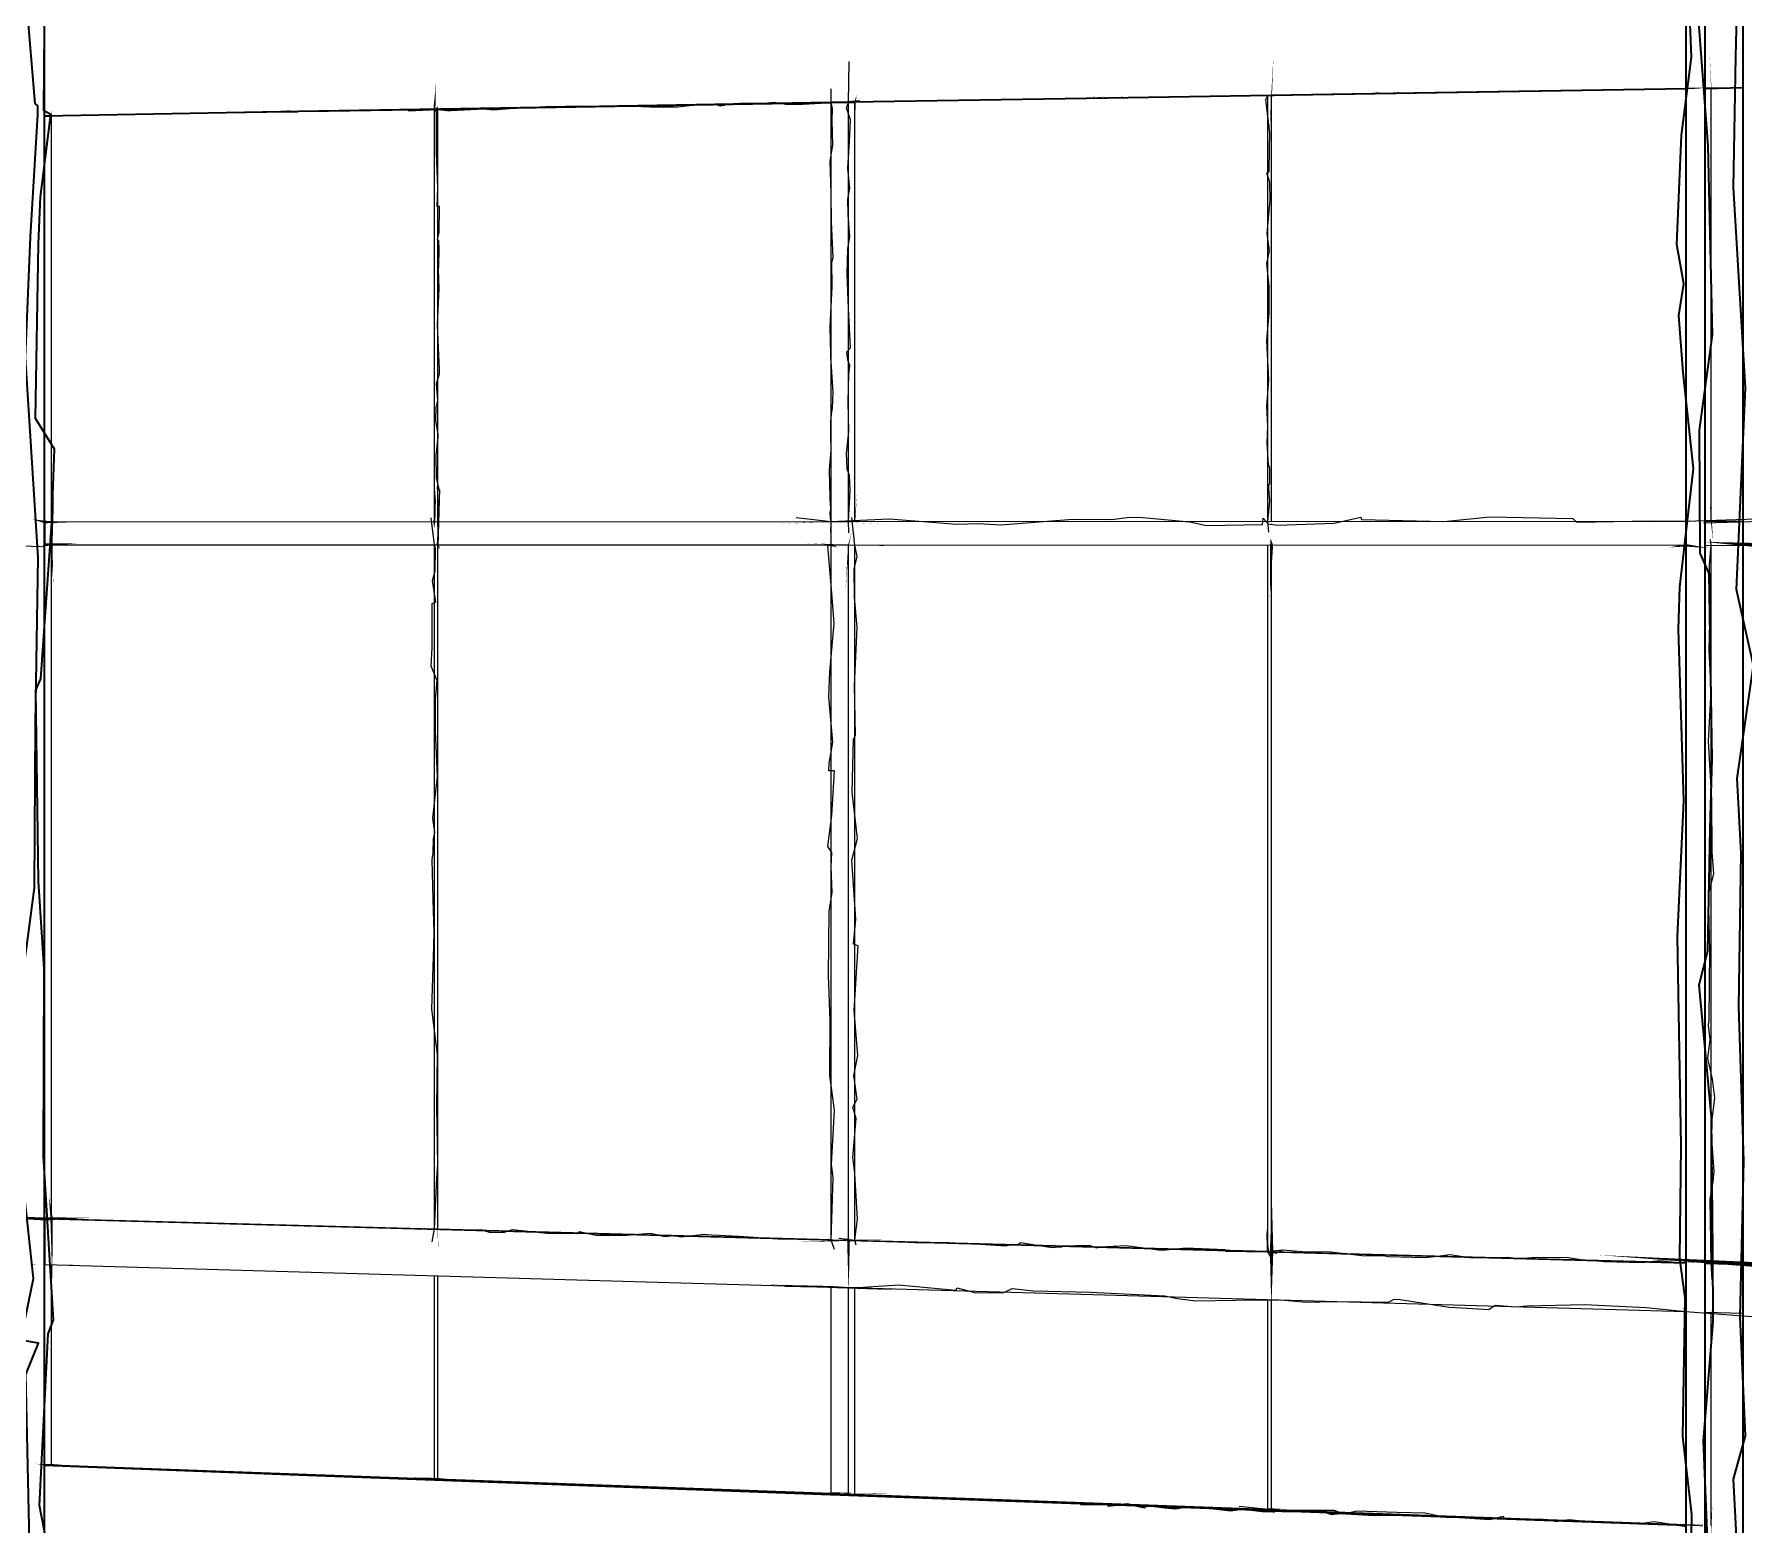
# Model space of a CAD drawing. Header units: inches. Extents: x -877 to 882, y -418 to 410.
# Drawn here: x -281.3 to -125.1, y -185.9 to -49.8 of the extents above; entities that cross this region are included whole.
import ezdxf

# ---------------------------------------------------------------- set-up
doc = ezdxf.new("R2010")
doc.units = ezdxf.units.IN
doc.header["$LTSCALE"] = 0.5
doc.header["$MEASUREMENT"] = 0
doc.layers.get('0').update_dxf_attribs({"lineweight": 18})
for name, color, linetype, lineweight in [('A-Glaz-Curt', 52, 'Continuous', 35), ('A-Glaz-Curt-Unit', 51, 'Continuous', 25), ('A-Wall', 113, 'Continuous', 35)]:
    doc.layers.add(name, color=color, linetype=linetype, lineweight=lineweight)

# ---------------------------------------------------------------- blocks, each defined once
blk = doc.blocks.new('*U12')
at = {"color": 7, "linetype": 'Continuous', "lineweight": -3}
for p, q in [((-244.43, -56.64), (-208.48, -56.05)), ((-127.07, -54.71), (-127.07, -54.68)), ((-279.7, -57.22), (-275.09, -57.14)), ((-275.09, -57.14), (-269.49, -57.05)), ((-258.14, -56.86), (-257.28, -56.85)), ((-258.14, -56.86), (-258.13, -56.86))]:
    blk.add_line(p, q, dxfattribs=at)
at = {"layer": 'A-Glaz-Curt', "color": 143, "linetype": 'Continuous', "lineweight": 35}
for p, q in [((-130.37, -232.26), (-130.37, 295.67)), ((-128.64, -232.35), (-128.64, 295.92)), ((-125.17, -232.53), (-125.17, 296.44)), ((-280.36, -223.96), (-280.36, 271.92)), ((-130.37, -54.73), (-130.37, -44.09)), ((-128.64, -54.71), (-128.64, -44.06)), ((-125.18, -54.65), (-125.18, -43.99)), ((-280.36, -57.21), (-280.36, -47.21)), ((-126.33, -54.67), (-125.18, -54.65)), ((-125.18, -54.65), (-125.17, -54.65)), ((-233.17, -56.4), (-208.54, -55.99)), ((-208.54, -55.99), (-183.21, -55.57)), ((-183.21, -55.57), (-157.15, -55.15)), ((-157.15, -55.15), (-130.37, -54.73)), ((-130.37, -54.73), (-130.37, -54.73)), ((-128.64, -54.71), (-127.49, -54.69)), ((-128.64, -54.71), (-128.08, -54.72)), ((-127.49, -54.69), (-126.33, -54.67)), ((-280.36, -57.21), (-257.11, -56.81)), ((-280.36, -57.21), (-279.7, -57.22)), ((-257.11, -56.81), (-233.17, -56.4)), ((-280.36, -180.45), (-279.7, -180.42)), ((-280.36, -190.44), (-280.36, -180.45)), ((-280.36, -180.45), (-257.11, -181.34)), ((-257.11, -181.34), (-233.17, -182.24)), ((-233.17, -182.24), (-208.54, -183.15)), ((-208.54, -183.15), (-183.21, -184.07)), ((-183.21, -184.07), (-157.15, -185)), ((-157.15, -185), (-130.37, -185.94))]:
    blk.add_line(p, q, dxfattribs=at)
at = {"layer": 'A-Glaz-Curt-Unit', "color": 143, "linetype": 'Continuous', "lineweight": 25}
for p, q in [((-208.48, -56.02), (-206.9, -56)), ((-208.48, -94.28), (-208.48, -56.02)), ((-206.9, -94.28), (-206.9, -56)), ((-206.9, -56), (-206.31, -56.01)), ((-168.58, -94.26), (-168.58, -55.39)), ((-168.25, -94.26), (-168.25, -55.38)), ((-244.73, -94.3), (-244.73, -56.64)), ((-244.73, -56.64), (-244.43, -56.64)), ((-244.43, -94.3), (-244.43, -56.64)), ((-280.3, -94.32), (-208.47, -94.28)), ((-280.3, -96.4), (-280.3, -94.32)), ((-208.48, -94.28), (-206.9, -94.28)), ((-208.47, -94.28), (-130.4, -94.24)), ((-206.9, -94.28), (-206.89, -94.28)), ((-130.4, -96.45), (-130.4, -94.24)), ((-130.4, -94.24), (-130.37, -94.24)), ((-128.64, -96.45), (-128.64, -94.24)), ((-128.64, -94.24), (-125.18, -94.24)), ((-125.18, -96.46), (-125.18, -94.24)), ((-125.18, -94.24), (-125.17, -94.24)), ((-280.3, -96.4), (-208.48, -96.42)), ((-244.73, -158.88), (-244.73, -96.41)), ((-244.43, -158.89), (-244.43, -96.41)), ((-208.48, -159.9), (-208.48, -96.42)), ((-208.48, -96.42), (-208.48, -96.42)), ((-208.48, -96.42), (-206.9, -96.42)), ((-206.9, -159.94), (-206.9, -96.42)), ((-206.9, -96.42), (-206.89, -96.42)), ((-206.89, -96.42), (-130.4, -96.45)), ((-168.58, -160.93), (-168.58, -96.44)), ((-168.25, -160.94), (-168.25, -96.44)), ((-130.4, -96.45), (-130.37, -96.45)), ((-128.64, -96.45), (-125.18, -96.46)), ((-125.18, -96.46), (-125.17, -96.46)), ((-280.3, -157.97), (-279.7, -157.94)), ((-280.3, -162.13), (-280.3, -157.97)), ((-280.3, -157.97), (-208.2, -159.91)), ((-244.73, -158.88), (-244.43, -158.89)), ((-208.48, -159.9), (-206.9, -159.94)), ((-206.9, -159.94), (-206.31, -159.92)), ((-206.9, -159.94), (-130.4, -162)), ((-280.3, -162.13), (-208.48, -164.19)), ((-168.58, -160.93), (-168.25, -160.94)), ((-130.4, -166.43), (-130.4, -162)), ((-130.4, -162), (-130.37, -162)), ((-128.64, -162.05), (-128.08, -162.02)), ((-128.64, -166.48), (-128.64, -162.05)), ((-128.64, -162.05), (-125.18, -162.13)), ((-125.18, -166.57), (-125.18, -162.13)), ((-125.18, -162.13), (-125.17, -162.13)), ((-244.73, -181.7), (-244.73, -163.15)), ((-244.43, -181.71), (-244.43, -163.16)), ((-208.48, -183.08), (-208.48, -164.19)), ((-208.48, -164.19), (-206.9, -164.24)), ((-206.9, -183.14), (-206.9, -164.24)), ((-206.9, -164.24), (-130.4, -166.43)), ((-168.58, -184.48), (-168.58, -165.34)), ((-168.25, -184.5), (-168.25, -165.35)), ((-130.4, -166.43), (-130.37, -166.43)), ((-128.64, -166.48), (-125.18, -166.57)), ((-125.18, -166.57), (-125.17, -166.57)), ((-244.73, -181.7), (-244.43, -181.71)), ((-208.48, -183.08), (-206.9, -183.14)), ((-206.9, -183.14), (-206.31, -183.1)), ((-168.58, -184.48), (-168.25, -184.5))]:
    blk.add_line(p, q, dxfattribs=at)
at = {"layer": 'A-Glaz-Curt-Unit', "color": 141, "linetype": 'Continuous', "lineweight": 25}
for p, q in [((-206.31, -94.28), (-206.31, -56.01)), ((-168.25, -55.38), (-130.37, -54.76)), ((-128.08, -94.24), (-128.08, -54.72)), ((-127.89, -54.72), (-125.17, -54.68)), ((-279.7, -94.31), (-279.7, -57.22)), ((-269.49, -57.05), (-258.14, -56.86)), ((-256.33, -56.84), (-244.73, -56.64)), ((-279.7, -157.94), (-279.7, -96.4)), ((-206.31, -159.92), (-206.31, -96.43)), ((-128.08, -162.02), (-128.08, -96.45)), ((-279.7, -157.94), (-244.73, -158.88)), ((-244.43, -158.89), (-208.48, -159.86)), ((-206.31, -159.92), (-168.58, -160.93)), ((-279.7, -180.42), (-279.7, -162.15)), ((-168.25, -160.94), (-130.37, -161.96)), ((-128.08, -162.02), (-125.17, -162.09)), ((-206.31, -183.1), (-206.31, -164.25)), ((-128.08, -185.96), (-128.08, -166.5)), ((-279.7, -180.42), (-244.73, -181.7)), ((-244.43, -181.71), (-208.48, -183.02)), ((-206.31, -183.1), (-168.58, -184.48)), ((-168.25, -184.5), (-130.37, -185.88))]:
    blk.add_line(p, q, dxfattribs=at)
blk = doc.blocks.new('New Napkin Sketch')
at = {"layer": 'A-Wall', "color": 143, "linetype": 'Continuous', "lineweight": 35}
for p, q in [((-130.37, -54.73), (-130.37, -44.09)), ((-128.64, -54.71), (-128.64, -44.06)), ((-125.18, -54.65), (-125.18, -43.99)), ((-280.36, -57.21), (-280.36, -47.21)), ((-126.33, -54.67), (-125.18, -54.65)), ((-125.18, -54.65), (-125.17, -54.65)), ((-130.37, -54.73), (-130.37, -54.73)), ((-128.64, -54.71), (-127.49, -54.69)), ((-128.64, -54.71), (-128.08, -54.72)), ((-127.49, -54.69), (-126.33, -54.67)), ((-280.36, -57.21), (-279.7, -57.22)), ((-280.36, -180.45), (-279.7, -180.42)), ((-280.36, -190.44), (-280.36, -180.45))]:
    blk.add_line(p, q, dxfattribs=at)
at = {"layer": 'A-Wall', "color": 143, "linetype": 'Continuous', "lineweight": 25}
for p, q in [((-208.48, -56.02), (-206.9, -56)), ((-206.9, -56), (-206.31, -56.01)), ((-244.73, -56.64), (-244.43, -56.64)), ((-280.3, -96.4), (-280.3, -94.32)), ((-208.48, -94.28), (-206.9, -94.28)), ((-206.9, -94.28), (-206.89, -94.28)), ((-130.4, -96.45), (-130.4, -94.24)), ((-130.4, -94.24), (-130.37, -94.24)), ((-128.64, -96.45), (-128.64, -94.24)), ((-128.64, -94.24), (-125.18, -94.24)), ((-125.18, -96.46), (-125.18, -94.24)), ((-125.18, -94.24), (-125.17, -94.24)), ((-208.48, -96.42), (-208.48, -96.42)), ((-208.48, -96.42), (-206.9, -96.42)), ((-206.9, -96.42), (-206.89, -96.42)), ((-130.4, -96.45), (-130.37, -96.45)), ((-128.64, -96.45), (-125.18, -96.46)), ((-125.18, -96.46), (-125.17, -96.46)), ((-280.3, -157.97), (-279.7, -157.94)), ((-280.3, -162.13), (-280.3, -157.97)), ((-244.73, -158.88), (-244.43, -158.89)), ((-208.48, -159.9), (-206.9, -159.94)), ((-206.9, -159.94), (-206.31, -159.92)), ((-168.58, -160.93), (-168.25, -160.94)), ((-130.4, -166.43), (-130.4, -162)), ((-130.4, -162), (-130.37, -162)), ((-128.64, -162.05), (-128.08, -162.02)), ((-128.64, -166.48), (-128.64, -162.05)), ((-128.64, -162.05), (-125.18, -162.13)), ((-125.18, -166.57), (-125.18, -162.13)), ((-125.18, -162.13), (-125.17, -162.13)), ((-244.73, -181.7), (-244.73, -163.15)), ((-244.43, -181.71), (-244.43, -163.16)), ((-208.48, -183.08), (-208.48, -164.19)), ((-208.48, -164.19), (-206.9, -164.24)), ((-206.9, -183.14), (-206.9, -164.24)), ((-168.58, -184.48), (-168.58, -165.34)), ((-168.25, -184.5), (-168.25, -165.35)), ((-130.4, -166.43), (-130.37, -166.43)), ((-128.64, -166.48), (-125.18, -166.57)), ((-125.18, -166.57), (-125.17, -166.57)), ((-244.73, -181.7), (-244.43, -181.71)), ((-208.48, -183.08), (-206.9, -183.14)), ((-206.9, -183.14), (-206.31, -183.1)), ((-168.58, -184.48), (-168.25, -184.5))]:
    blk.add_line(p, q, dxfattribs=at)
at = {"layer": 'A-Wall', "color": 141, "linetype": 'Continuous', "lineweight": 25}
for p, q in [((-127.89, -54.72), (-125.17, -54.68)), ((-269.49, -57.05), (-258.14, -56.86)), ((-256.33, -56.84), (-244.73, -56.64)), ((-279.7, -180.42), (-279.7, -162.15)), ((-128.08, -162.02), (-125.17, -162.09)), ((-206.31, -183.1), (-206.31, -164.25))]:
    blk.add_line(p, q, dxfattribs=at)
at = {"layer": 'A-Wall', "color": 7, "linetype": 'Continuous', "lineweight": -3}
for p, q in [((-127.07, -54.71), (-127.07, -54.68)), ((-279.7, -57.22), (-275.09, -57.14)), ((-275.09, -57.14), (-269.49, -57.05)), ((-258.14, -56.86), (-257.28, -56.85)), ((-258.14, -56.86), (-258.13, -56.86))]:
    blk.add_line(p, q, dxfattribs=at)
at = {"layer": 'A-Wall', "color": 143, "linetype": 'Continuous', "lineweight": 35, "extrusion": (0, 0, -1)}
for points in [[(130.05, -246.97), (130.37, -232.26), (131.04, -213.57), (130.06, -197.13), (129.85, -184.97), (130.67, -177.85), (130.47, -165.17), (130.95, -161.58), (130.83, -151.29), (131.18, -132.19), (130.59, -119.8), (131.09, -104.1), (130.95, -100.27), (129.71, -89.44), (130.66, -80.66), (131.04, -75.46), (130.59, -72.58), (131.24, -68.98), (130.8, -58.98), (129.89, -51.87), (130.55, -34.99)], [(128.29, -243.09), (128.64, -232.35), (128.65, -230.93), (128, -226.72), (128.44, -222.46), (129.42, -217.89), (128.32, -199.73), (128.11, -195.36), (128.21, -192.49), (128.78, -178.25), (127.91, -167.35), (127.95, -160.86), (128.05, -148.64), (129.18, -136.59), (128.39, -133.49), (128.17, -122.32), (128.01, -115.96), (128.27, -99.03), (129.11, -97.16), (129.16, -85.94), (127.97, -77.22), (128.38, -59.95), (129.3, -47.49)], [(125.04, -237.61), (125.17, -232.53), (125.38, -231.46), (126.04, -216.71), (124.61, -205.6), (126.02, -201.97), (125.19, -198.01), (126.04, -181.73), (124.96, -177.77), (125.45, -166.91), (125.1, -152.68), (125.55, -138.61), (125.36, -124.56), (125.73, -117.74), (124.23, -107.42), (125.78, -100.47), (124.95, -82.07), (126.04, -63.78), (125.84, -51.84), (125.71, -46.72)], [(279.81, -235.69), (280.36, -223.96), (279.54, -211.38), (279.74, -199.91), (279.86, -199.7), (279.58, -190.41), (280.81, -184.15), (280.01, -168.47), (279.54, -167.2), (280.44, -152.24), (280.37, -135.1), (280.89, -127.13), (281.15, -109.68), (280.68, -108.65), (279.68, -94.35), (279.44, -87.67), (281.18, -84.87), (280.9, -68.92), (280.72, -64.61), (279.76, -57.1), (280.4, -56.78), (280.32, -45.48)], [(280.97, -230.32), (281.81, -223.87), (281.62, -216.13), (281.32, -214.31), (280.89, -200.2), (281.71, -187.42), (282.06, -172.18), (280.91, -169.32), (282.52, -169.04), (281.35, -163.41), (282.52, -152.68), (282.35, -145.41), (282.26, -135.34), (281.27, -127.74), (281.18, -112.76), (280.94, -97.55), (282.1, -79.29), (281.63, -68.27), (280.97, -57.12), (280.95, -56.31), (281.21, -56.09), (282.72, -37.93)], [(185.71, -184.01), (183.21, -184.07), (183.17, -184.18), (182.01, -184.06), (181.45, -184), (179.85, -184.32), (179.68, -184.12), (178.04, -184.34), (177.03, -184.41), (176.14, -184.26), (174.06, -184.35), (172.01, -184.59), (170.93, -184.46), (168.84, -184.69), (168.18, -184.65), (168.06, -184.73), (167.91, -184.64), (166.69, -184.69), (165.05, -184.61), (163.61, -184.67), (162.74, -184.93), (161.98, -184.85), (159.39, -185.01), (158.77, -185.03), (157.15, -185), (157.05, -184.98)]]:
    blk.add_lwpolyline(points, dxfattribs=at)
at = {"layer": 'A-Wall', "color": 141, "linetype": 'Continuous', "lineweight": 25, "extrusion": (0, 0, -1)}
for points in [[(127.9, -96.17, 0, 0.0971, 0), (128.08, -94.24, 0.0971, 0, 0), (128.2, -92.83, 0, 0, 0), (128.12, -89.69, 0, 0, 0), (128.19, -85.88, 0, 0, 0), (127.93, -84.59, 0, 0, 0), (128.17, -82.25, 0, 0, 0), (128.09, -78.62, 0, 0, 0), (127.99, -76.09, 0, 0, 0), (128.1, -73.89, 0, 0, 0), (128.2, -72.39, 0, 0, 0), (127.97, -72.05, 0, 0, 0), (127.99, -69.91, 0, 0, 0), (128.07, -66.42, 0, 0, 0), (127.93, -64.36, 0, 0, 0), (128.18, -60.94, 0, 0, 0), (128.19, -57.7, 0, 0.0392, 0), (128.08, -54.72, 0.0392, 0, 0), (128.24, -51.46, 0, 0, 0)], [(206.23, -94.31, 0, 0.0538, 0), (206.31, -94.28, 0.0538, 0, 0), (206.13, -91.75, 0, 0, 0), (206.47, -89.62, 0, 0, 0), (206.42, -89.48, 0, 0, 0), (206.47, -87.62, 0, 0, 0), (206.18, -85.94, 0, 0, 0), (206.42, -84.42, 0, 0, 0), (206.49, -81.14, 0, 0, 0), (206.28, -81.11, 0, 0, 0), (206.15, -80.72, 0, 0, 0), (206.21, -80.16, 0, 0, 0), (206.41, -77.25, 0, 0, 0), (206.26, -74.53, 0, 0, 0), (206.29, -73.53, 0, 0, 0), (206.32, -71.78, 0, 0, 0), (206.31, -71.54, 0, 0, 0), (206.36, -68.42, 0, 0, 0), (206.39, -66.66, 0, 0, 0), (206.39, -64.3, 0, 0, 0), (206.14, -63.9, 0, 0, 0), (206.38, -60.47, 0, 0, 0), (206.3, -57.66, 0, 0.153, 0), (206.31, -56.01, 0.153, 0, 0), (206.16, -55.33, 0, 0, 0)], [(169.23, -55.44, 0, 0.141, 0), (168.25, -55.38, 0.141, 0, 0), (167.71, -55.4, 0, 0, 0), (165.75, -55.36, 0, 0, 0), (163.72, -55.27, 0, 0, 0), (160.25, -55.41, 0, 0, 0), (156.68, -55.36, 0, 0, 0), (154.1, -55.31, 0, 0, 0), (153.91, -55.29, 0, 0, 0), (150.24, -54.98, 0, 0, 0), (149.52, -55.06, 0, 0, 0), (145.98, -55.09, 0, 0, 0), (144.12, -54.95, 0, 0, 0), (143.96, -55.02, 0, 0, 0), (140.91, -55.11, 0, 0, 0), (137.21, -54.95, 0, 0, 0), (136.5, -55.03, 0, 0, 0), (136.19, -54.66, 0, 0, 0), (136.1, -54.73, 0, 0, 0), (133.41, -54.67, 0, 0, 0), (131.66, -54.74, 0, 0.0513, 0), (130.37, -54.76, 0.0513, 0, 0), (127.67, -54.78, 0, 0, 0)], [(279.64, -96.72, 0, 0.134, 0), (279.7, -94.31, 0.134, 0, 0), (279.52, -91.26, 0, 0, 0), (279.84, -90.92, 0, 0, 0), (279.52, -90.91, 0, 0, 0), (279.55, -88.27, 0, 0, 0), (279.86, -87.9, 0, 0, 0), (279.75, -85.86, 0, 0, 0), (279.79, -85.24, 0, 0, 0), (279.79, -83.55, 0, 0, 0), (279.55, -80.23, 0, 0, 0), (279.57, -76.73, 0, 0, 0), (279.53, -74.71, 0, 0, 0), (279.52, -71.73, 0, 0, 0), (279.76, -69.42, 0, 0, 0), (279.87, -67.19, 0, 0, 0), (279.89, -64.31, 0, 0, 0), (279.7, -61.46, 0, 0, 0), (279.83, -58.77, 0, 0, 0), (279.57, -57.3, 0, 0.054, 0), (279.7, -57.22, 0.054, 0, 0), (279.67, -56.69, 0, 0, 0)], [(279.64, -163.75, 0, 0.225, 0), (279.7, -157.94, 0.225, 0, 0), (279.95, -155.94, 0, 0, 0), (279.72, -150.9, 0, 0, 0), (279.88, -148.7, 0, 0, 0), (279.93, -143.66, 0, 0, 0), (279.41, -141.34, 0, 0, 0), (279.55, -137.92, 0, 0, 0), (279.51, -133.61, 0, 0, 0), (279.61, -131.73, 0, 0, 0), (279.53, -131.64, 0, 0, 0), (279.65, -127.27, 0, 0, 0), (279.96, -122.51, 0, 0, 0), (279.85, -119.82, 0, 0, 0), (279.61, -116.24, 0, 0, 0), (279.89, -116.01, 0, 0, 0), (279.42, -115.81, 0, 0, 0), (280, -112.15, 0, 0, 0), (279.46, -106.91, 0, 0, 0), (279.5, -104.74, 0, 0, 0), (279.55, -99.93, 0, 0.172, 0), (279.7, -96.4, 0.172, 0, 0), (279.47, -91.79, 0, 0, 0)], [(282.22, -157.96, 0, 0.174, 0), (279.7, -157.94, 0.174, 0, 0), (277.36, -158, 0, 0, 0), (274.6, -158.14, 0, 0, 0), (271.99, -158.15, 0, 0, 0), (270.67, -158.29, 0, 0, 0), (269.66, -158.3, 0, 0, 0), (267.78, -158.09, 0, 0, 0), (265.63, -158.41, 0, 0, 0), (262.89, -158.39, 0, 0, 0), (260.03, -158.5, 0, 0, 0), (257.76, -158.63, 0, 0, 0), (254.51, -158.46, 0, 0, 0), (251.83, -158.66, 0, 0, 0), (248.51, -158.91, 0, 0, 0), (248.01, -158.66, 0, 0, 0), (246.04, -158.79, 0, 0.039, 0), (244.73, -158.88, 0.039, 0, 0), (244.67, -158.74, 0, 0, 0)], [(128.14, -187.55, 0, 0.0593, 0), (128.08, -185.96, 0.0593, 0, 0), (127.99, -184.19, 0, 0, 0), (128.12, -183.03, 0, 0, 0), (128.02, -182.08, 0, 0, 0), (128.17, -181.13, 0, 0, 0), (128.01, -180.61, 0, 0, 0), (127.99, -178.97, 0, 0, 0), (128.11, -178.97, 0, 0, 0), (128.04, -177.19, 0, 0, 0), (128.16, -176.04, 0, 0, 0), (128.09, -175.95, 0, 0, 0), (128.1, -174.08, 0, 0, 0), (128, -172.78, 0, 0, 0), (128.16, -171.79, 0, 0, 0), (128.05, -170.13, 0, 0, 0), (128.09, -169.85, 0, 0, 0), (128.02, -168.94, 0, 0, 0), (128.02, -168.63, 0, 0, 0), (128, -167.25, 0, 0.0213, 0), (128.08, -166.5, 0.0213, 0, 0), (127.99, -166.03, 0, 0, 0)], [(280.96, -180.36, 0, 0.131, 0), (279.7, -180.42, 0.131, 0, 0), (278.61, -180.44, 0, 0, 0), (278.15, -180.46, 0, 0, 0), (277.42, -180.63, 0, 0, 0), (277.24, -180.63, 0, 0, 0), (274.04, -180.76, 0, 0, 0), (272.72, -180.59, 0, 0, 0), (270.7, -180.59, 0, 0, 0), (268.86, -180.96, 0, 0, 0), (265.58, -180.98, 0, 0, 0), (262.6, -180.89, 0, 0, 0), (262.51, -180.88, 0, 0, 0), (261.9, -180.98, 0, 0, 0), (258.66, -181.2, 0, 0, 0), (255.99, -181.22, 0, 0, 0), (255.37, -181.42, 0, 0, 0), (253.94, -181.28, 0, 0, 0), (253.71, -181.28, 0, 0, 0), (253.17, -181.47, 0, 0, 0), (251.78, -181.44, 0, 0, 0), (249.83, -181.37, 0, 0, 0), (246.61, -181.58, 0, 0.147, 0), (244.73, -181.7, 0.147, 0, 0), (242.37, -181.92, 0, 0, 0)], [(246.67, -181.68, 0, 0.147, 0), (244.43, -181.71, 0.147, 0, 0), (241.91, -181.85, 0, 0, 0), (239.33, -181.97, 0, 0, 0), (238.4, -181.94, 0, 0, 0), (237.05, -181.98, 0, 0, 0), (234.22, -182.12, 0, 0, 0), (233.09, -181.95, 0, 0, 0), (232.42, -181.99, 0, 0, 0), (232.34, -181.99, 0, 0, 0), (230.49, -182.12, 0, 0, 0), (228.08, -182.45, 0, 0, 0), (226.8, -182.42, 0, 0, 0), (224.21, -182.6, 0, 0, 0), (222.51, -182.66, 0, 0, 0), (218.95, -182.75, 0, 0, 0), (216.22, -182.64, 0, 0, 0), (214.48, -182.89, 0, 0, 0), (214.37, -182.93, 0, 0, 0), (211.48, -182.95, 0, 0, 0), (208.99, -183.12, 0, 0.172, 0), (208.48, -183.02, 0.172, 0, 0), (206.29, -183, 0, 0, 0)], [(208.31, -183.02, 0, 0.0782, 0), (206.31, -183.1, 0.0782, 0, 0), (203.04, -183.04, 0, 0, 0), (201.39, -183.22, 0, 0, 0), (199.24, -183.47, 0, 0, 0), (197.99, -183.58, 0, 0, 0), (196.17, -183.49, 0, 0, 0), (195.62, -183.48, 0, 0, 0), (193.33, -183.59, 0, 0, 0), (190.45, -183.68, 0, 0, 0), (186.81, -183.64, 0, 0, 0), (186.61, -183.79, 0, 0, 0), (183.48, -183.91, 0, 0, 0), (181.72, -184.11, 0, 0, 0), (179.23, -184.06, 0, 0, 0), (177.5, -184.25, 0, 0, 0), (177.37, -184.02, 0, 0, 0), (176.06, -184.09, 0, 0, 0), (173.91, -184.25, 0, 0, 0), (171.07, -184.29, 0, 0, 0), (170.31, -184.52, 0, 0, 0), (169.22, -184.6, 0, 0.179, 0), (168.58, -184.48, 0.179, 0, 0), (167.28, -184.46, 0, 0, 0)]]:
    blk.add_lwpolyline(points, format="xyseb", dxfattribs=at)
at = {"layer": 'A-Wall', "color": 143, "linetype": 'Continuous', "lineweight": 25, "extrusion": (0, 0, -1)}
for points in [[(206.86, -95.31), (206.9, -94.28), (206.75, -91.4), (206.82, -90.08), (207.02, -89.48), (207.07, -88.07), (206.86, -86.04), (206.93, -83.36), (206.86, -80.82), (206.78, -80.04), (206.97, -79.54), (207.05, -78.77), (206.73, -78.42), (206.91, -74.84), (207.01, -71.67), (206.97, -69.33), (206.78, -68.26), (206.92, -66.28), (206.96, -64.81), (206.79, -63.82), (206.96, -62.03), (206.8, -59.56), (206.73, -57.58), (207.08, -56.49), (206.9, -56), (206.84, -52.26)], [(208.5, -95.28), (208.48, -94.28), (208.54, -94), (208.56, -93.41), (208.48, -93.06), (208.54, -92.74), (208.57, -92.04), (208.65, -89.6), (208.47, -87.76), (208.52, -86.41), (208.52, -85.09), (208.43, -84.27), (208.36, -83.92), (208.3, -82.46), (208.51, -79.23), (208.5, -78.98), (208.56, -76.48), (208.4, -72.81), (208.43, -70.58), (208.31, -70.15), (208.46, -66.89), (208.47, -64.34), (208.59, -61.37), (208.34, -59.91), (208.39, -57.68), (208.35, -56.55), (208.48, -56.02), (208.48, -54.77)], [(168.5, -95.25), (168.58, -94.26), (168.41, -92.39), (168.49, -91.27), (168.51, -90.89), (168.41, -90.82), (168.41, -89.41), (168.54, -89.07), (168.66, -87.13), (168.6, -85.58), (168.68, -83.74), (168.5, -81.33), (168.68, -77.77), (168.47, -75.19), (168.47, -72.8), (168.69, -70.72), (168.44, -69.56), (168.65, -67.97), (168.39, -64.94), (168.42, -63.28), (168.69, -62.46), (168.48, -62.29), (168.43, -60.24), (168.4, -58.8), (168.76, -55.72), (168.58, -55.39), (168.6, -55.35)], [(244.39, -95.27), (244.43, -94.3), (244.24, -91.56), (244.54, -90.3), (244.58, -88.24), (244.39, -86.57), (244.38, -86.34), (244.6, -85.03), (244.58, -83.9), (244.42, -83.22), (244.55, -81.66), (244.26, -80.8), (244.25, -80.34), (244.29, -79.76), (244.45, -76.35), (244.29, -72.95), (244.37, -71.28), (244.34, -70.89), (244.28, -69.39), (244.32, -68.63), (244.44, -68.52), (244.31, -67.9), (244.27, -65.51), (244.48, -65.5), (244.41, -63.8), (244.53, -60.56), (244.54, -56.95), (244.59, -56.8), (244.43, -56.64), (244.49, -56.42)], [(208.18, -160.75), (208.48, -159.9), (208.31, -154.19), (208.45, -153), (208.17, -148.04), (208.61, -144.88), (208.61, -144.68), (208.57, -139.86), (208.74, -135.7), (208.68, -129.88), (208.4, -128.16), (208.47, -125.77), (208.41, -124.51), (208.79, -123.97), (208.41, -121.13), (208.17, -117.06), (208.7, -117.05), (208.67, -116.38), (208.34, -114.43), (208.7, -110.33), (208.61, -108), (208.21, -103.58), (208.39, -101.22), (208.78, -96.44), (208.48, -96.42), (208.5, -92.31)], [(244.94, -160.06), (244.73, -158.88), (244.5, -154.25), (244.43, -153), (244.51, -147.77), (244.46, -142.91), (244.95, -138.81), (244.77, -133.06), (244.74, -131.74), (244.83, -128.81), (244.93, -125.16), (244.84, -124.57), (244.82, -123.25), (244.68, -122.67), (244.86, -121.37), (244.46, -117.55), (244.63, -113.42), (244.63, -110.52), (244.49, -108.81), (245.03, -107.49), (244.94, -105.77), (244.92, -101.77), (244.59, -101.64), (244.91, -99.69), (244.65, -98.78), (244.64, -96.74), (244.73, -96.41), (245.03, -93.93)], [(211.68, -93.9), (208.47, -94.28), (203.15, -94.03), (197.01, -94.52), (195.05, -94.47), (192.99, -94.59), (186.42, -94.07), (182.85, -94.09), (181.22, -93.88), (180.01, -93.9), (175.73, -94.3), (174.21, -94.64), (169.07, -94.56), (169.01, -93.96), (168.55, -94.5), (167.72, -94.6), (162.52, -94.44), (160.1, -93.87), (160.03, -94.08), (152.5, -94.27), (148.31, -93.86), (140.73, -94), (140.38, -94.34), (133.6, -94.21), (130.4, -94.24), (123.04, -94.01)], [(128.78, -94.4), (123.37, -94.23)], [(286.18, -96.39), (280.61, -96.56)], [(212.73, -164.11), (206.9, -164.24), (205.57, -164.22), (202.33, -163.99), (197.09, -164.47), (196.98, -164.28), (195.26, -164.72), (192.71, -164.69), (191.94, -164.34), (190.01, -164.53), (184.79, -164.66), (178.01, -164.99), (176.89, -165.23), (175.17, -165.44), (171.55, -165.39), (167.39, -165.35), (165.1, -165.58), (162.57, -165.51), (157.57, -165.59), (157.04, -165.3), (156.51, -165.34), (152.02, -166.04), (150.9, -166.09), (148.39, -166.25), (147.81, -165.86), (145.94, -165.99), (144.94, -165.91), (139.67, -165.79), (134.04, -166.06), (130.4, -166.43), (123.18, -166.99)]]:
    blk.add_lwpolyline(points, dxfattribs=at)
for points in [[(168.39, -95.09, 0, 0.0148, 0), (168.25, -94.26, 0.0148, 0, 0), (168.25, -93.5, 0, 0, 0), (168.15, -90.53, 0, 0, 0), (168.16, -89.72, 0, 0, 0), (168.07, -88.32, 0, 0, 0), (168.2, -86.58, 0, 0, 0), (168.26, -85.43, 0, 0, 0), (168.24, -84.76, 0, 0, 0), (168.14, -81.88, 0, 0, 0), (168.07, -80.85, 0, 0, 0), (168.35, -79.02, 0, 0, 0), (168.13, -77.77, 0, 0, 0), (168.4, -74.13, 0, 0, 0), (168.33, -72.76, 0, 0, 0), (168.33, -69.32, 0, 0, 0), (168.27, -66.79, 0, 0, 0), (168.37, -65.53, 0, 0, 0), (168.41, -62.31, 0, 0, 0), (168.33, -61.71, 0, 0, 0), (168.08, -59.52, 0, 0, 0), (168.32, -58.83, 0, 0, 0), (168.43, -58.42, 0, 0.0744, 0), (168.25, -55.38, 0.0744, 0, 0), (168.08, -51.8, 0, 0, 0)], [(244.75, -94.89, 0, 0.183, 0), (244.73, -94.3, 0.183, 0, 0), (244.56, -90.96, 0, 0, 0), (244.58, -89.28, 0, 0, 0), (244.67, -87.1, 0, 0, 0), (244.59, -85.2, 0, 0, 0), (244.75, -81.6, 0, 0, 0), (244.83, -78.97, 0, 0, 0), (244.63, -77.12, 0, 0, 0), (244.7, -73.84, 0, 0, 0), (244.89, -71, 0, 0, 0), (244.9, -70.48, 0, 0, 0), (244.69, -67.18, 0, 0, 0), (244.88, -65.75, 0, 0, 0), (244.6, -64.9, 0, 0, 0), (244.55, -62.67, 0, 0, 0), (244.65, -60.03, 0, 0, 0), (244.74, -57.36, 0, 0.187, 0), (244.73, -56.64, 0.187, 0, 0), (244.59, -54.25, 0, 0, 0)], [(244.36, -161.22, 0, 0.038, 0), (244.43, -158.89, 0.038, 0, 0), (244.37, -157.67, 0, 0, 0), (244.72, -153.24, 0, 0, 0), (244.56, -151.22, 0, 0, 0), (244.43, -150.21, 0, 0, 0), (244.48, -148.74, 0, 0, 0), (244.74, -142.69, 0, 0, 0), (244.5, -139.81, 0, 0, 0), (244.7, -137.13, 0, 0, 0), (244.24, -132.37, 0, 0, 0), (244.13, -127.81, 0, 0, 0), (244.14, -123.45, 0, 0, 0), (244.35, -121.9, 0, 0, 0), (244.59, -117.04, 0, 0, 0), (244.58, -115.88, 0, 0, 0), (244.55, -114.42, 0, 0, 0), (244.16, -109.82, 0, 0, 0), (244.34, -103.96, 0, 0, 0), (244.18, -99.98, 0, 0, 0), (244.21, -96.81, 0, 0.185, 0), (244.43, -96.41, 0.185, 0, 0), (244.18, -90.97, 0, 0, 0)], [(281.47, -94.07, 0, 0.233, 0), (280.3, -94.32, 0.233, 0, 0), (278.15, -94.36, 0, 0, 0), (278.01, -94.56, 0, 0, 0), (271.08, -94.03, 0, 0, 0), (267.52, -94.22, 0, 0, 0), (263.01, -94.41, 0, 0, 0), (257.79, -94.57, 0, 0, 0), (255.12, -93.95, 0, 0, 0), (251.33, -94.01, 0, 0, 0), (245.74, -94.32, 0, 0, 0), (245.32, -94.45, 0, 0, 0), (244.78, -94.55, 0, 0, 0), (240.41, -94.02, 0, 0, 0), (237.03, -94.13, 0, 0, 0), (232.31, -94.62, 0, 0, 0), (232.29, -94.44, 0, 0, 0), (225.91, -94.31, 0, 0, 0), (219.72, -93.95, 0, 0, 0), (217.62, -94.29, 0, 0, 0), (213.58, -94.62, 0, 0, 0), (213.44, -94.51, 0, 0.0212, 0), (208.47, -94.28, 0.0212, 0, 0), (203.4, -94.53, 0, 0, 0)], [(206.89, -164.79, 0, 0.25, 0), (206.9, -159.94, 0.25, 0, 0), (206.71, -159.92, 0, 0, 0), (206.99, -157.44, 0, 0, 0), (206.7, -154.81, 0, 0, 0), (206.91, -153.98, 0, 0, 0), (207.07, -153.05, 0, 0, 0), (206.66, -151.73, 0, 0, 0), (206.83, -147.09, 0, 0, 0), (207.16, -141.73, 0, 0, 0), (206.94, -136.89, 0, 0, 0), (207.02, -136.76, 0, 0, 0), (206.8, -135.93, 0, 0, 0), (206.74, -129.77, 0, 0, 0), (207.1, -126.22, 0, 0, 0), (206.98, -125.49, 0, 0, 0), (207.08, -122.83, 0, 0, 0), (206.67, -117.81, 0, 0, 0), (207.14, -115.23, 0, 0, 0), (207.02, -112.1, 0, 0, 0), (206.61, -111.6, 0, 0, 0), (207.03, -105.53, 0, 0, 0), (207.17, -100.56, 0, 0.0883, 0), (206.9, -96.42, 0.0883, 0, 0), (206.6, -95.23, 0, 0, 0)], [(168.3, -161.64, 0, 0.224, 0), (168.58, -160.93, 0.224, 0, 0), (168.74, -158.77, 0, 0, 0), (168.64, -155.43, 0, 0, 0), (168.57, -151.84, 0, 0, 0), (168.29, -148.17, 0, 0, 0), (168.52, -142.24, 0, 0, 0), (168.81, -141.76, 0, 0, 0), (168.28, -141, 0, 0, 0), (168.5, -140.39, 0, 0, 0), (168.73, -134, 0, 0, 0), (168.33, -131.32, 0, 0, 0), (168.39, -125.6, 0, 0, 0), (168.54, -124.45, 0, 0, 0), (168.8, -119.52, 0, 0, 0), (168.41, -113.82, 0, 0, 0), (168.77, -111.42, 0, 0, 0), (168.59, -108.92, 0, 0, 0), (168.88, -105.95, 0, 0, 0), (168.63, -105.61, 0, 0, 0), (168.7, -102.85, 0, 0, 0), (168.74, -98.25, 0, 0, 0), (168.59, -96.46, 0, 0.00412, 0), (168.58, -96.44, 0.00412, 0, 0), (168.46, -95.27, 0, 0, 0)], [(280.62, -96.63, 0, 0.24, 0), (280.3, -96.4, 0.24, 0, 0), (277.35, -96.27, 0, 0, 0), (270.99, -96.16, 0, 0, 0), (264.39, -96.41, 0, 0, 0), (257.6, -96.31, 0, 0, 0), (256.19, -96.12, 0, 0, 0), (253.75, -96.19, 0, 0, 0), (252.07, -96.57, 0, 0, 0), (250.12, -96.74, 0, 0, 0), (245.98, -96.32, 0, 0, 0), (242.99, -96.1, 0, 0, 0), (241.96, -96.27, 0, 0, 0), (238.28, -96.2, 0, 0, 0), (232.89, -96.73, 0, 0, 0), (230.78, -96.35, 0, 0, 0), (225.53, -96.16, 0, 0, 0), (222.49, -96.33, 0, 0, 0), (218.16, -96.47, 0, 0, 0), (214.01, -96.76, 0, 0, 0), (213.15, -96.19, 0, 0, 0), (210.54, -96.38, 0, 0.187, 0), (208.48, -96.42, 0.187, 0, 0), (207.89, -96.65, 0, 0, 0)], [(211.1, -96.23, 0, 0.0352, 0), (206.89, -96.42, 0.0352, 0, 0), (202.5, -96.53, 0, 0, 0), (201.68, -96.52, 0, 0, 0), (201.33, -96.49, 0, 0, 0), (198.94, -96.31, 0, 0, 0), (192.48, -96.81, 0, 0, 0), (187.38, -96.15, 0, 0, 0), (184.42, -96.17, 0, 0, 0), (178.28, -96.45, 0, 0, 0), (173.4, -96.55, 0, 0, 0), (166.77, -96.7, 0, 0, 0), (160.67, -96.18, 0, 0, 0), (154, -96.2, 0, 0, 0), (147.97, -96.78, 0, 0, 0), (145.54, -96.16, 0, 0, 0), (144.98, -96.07, 0, 0, 0), (138.41, -96.53, 0, 0, 0), (131.91, -96.64, 0, 0.22, 0), (130.4, -96.45, 0.22, 0, 0), (128.16, -96.72, 0, 0, 0)], [(168.27, -166.08, 0, 0.319, 0), (168.25, -160.94, 0.319, 0, 0), (168.22, -156.05, 0, 0, 0), (168.5, -150.72, 0, 0, 0), (168.32, -144.29, 0, 0, 0), (168.46, -143.65, 0, 0, 0), (168.36, -143.5, 0, 0, 0), (168.48, -140.24, 0, 0, 0), (168.54, -138.5, 0, 0, 0), (168.28, -133.9, 0, 0, 0), (168.56, -129.49, 0, 0, 0), (168.07, -125.24, 0, 0, 0), (168.27, -122.65, 0, 0, 0), (168.05, -117.19, 0, 0, 0), (167.95, -112.86, 0, 0, 0), (168.5, -106.51, 0, 0, 0), (168.41, -101.11, 0, 0.283, 0), (168.25, -96.44, 0.283, 0, 0), (168.34, -95.82, 0, 0, 0)], [(128.84, -96.13, 0, 0.422, 0), (123.37, -96.46, 0.422, 0, 0), (116.15, -96.6, 0, 0, 0), (109.12, -96.52, 0, 0, 0), (101.72, -96.85, 0, 0, 0), (96.61, -96.31, 0, 0, 0), (92.96, -96.69, 0, 0, 0), (86.02, -96.78, 0, 0, 0), (82.84, -96.31, 0, 0, 0), (74.31, -96.66, 0, 0, 0), (70.07, -96.2, 0, 0, 0), (64.63, -96.54, 0, 0, 0), (56.42, -96.65, 0, 0, 0), (48.2, -96.86, 0, 0, 0), (44.3, -96.91, 0, 0, 0), (37.13, -96.42, 0, 0.311, 0), (36.26, -96.49, 0.311, 0, 0), (28.01, -96.8, 0, 0, 0)], [(287.32, -157.71, 0, 0.286, 0), (280.3, -157.97, 0.286, 0, 0), (276.06, -157.86, 0, 0, 0), (269.9, -158.48, 0, 0, 0), (265.91, -158.32, 0, 0, 0), (264.1, -158.6, 0, 0, 0), (263.31, -158.48, 0, 0, 0), (257.04, -158.24, 0, 0, 0), (250.4, -158.58, 0, 0, 0), (248.8, -158.55, 0, 0, 0), (245.2, -158.92, 0, 0, 0), (240.49, -158.7, 0, 0, 0), (236.53, -159.02, 0, 0, 0), (231.28, -159.26, 0, 0, 0), (231.21, -159.54, 0, 0, 0), (225.8, -159.74, 0, 0, 0), (221.2, -159.75, 0, 0, 0), (218.01, -159.36, 0, 0, 0), (213.52, -159.7, 0, 0, 0), (209.67, -159.53, 0, 0, 0), (209.25, -159.93, 0, 0.0982, 0), (208.2, -159.91, 0.0982, 0, 0), (203.23, -159.87, 0, 0, 0)], [(211.95, -160.1, 0, 0.0867, 0), (206.9, -159.94, 0.0867, 0, 0), (205.63, -159.92, 0, 0, 0), (199.6, -159.8, 0, 0, 0), (197.11, -160.31, 0, 0, 0), (189.51, -160.52, 0, 0, 0), (184.76, -160.32, 0, 0, 0), (177.91, -160.37, 0, 0, 0), (174.47, -160.72, 0, 0, 0), (170.13, -160.82, 0, 0, 0), (167.9, -161.02, 0, 0, 0), (161.26, -161, 0, 0, 0), (153.62, -161.13, 0, 0, 0), (150.54, -161.69, 0, 0, 0), (145.44, -161.42, 0, 0, 0), (140.53, -161.72, 0, 0, 0), (133.97, -162.17, 0, 0, 0), (132.47, -161.68, 0, 0.0227, 0), (130.4, -162, 0.0227, 0, 0), (126.4, -161.86, 0, 0, 0)], [(286.86, -161.98, 0, 0.013, 0), (280.3, -162.13, 0.013, 0, 0), (276.25, -162.19, 0, 0, 0), (273.23, -162.2, 0, 0, 0), (268.44, -162.43, 0, 0, 0), (265.3, -162.59, 0, 0, 0), (258.65, -162.69, 0, 0, 0), (251.59, -162.84, 0, 0, 0), (248.06, -163.08, 0, 0, 0), (244.55, -163.37, 0, 0, 0), (241.98, -163.34, 0, 0, 0), (238.02, -163.34, 0, 0, 0), (236.14, -163.29, 0, 0, 0), (232.52, -163.66, 0, 0, 0), (230.82, -163.88, 0, 0, 0), (227.01, -163.32, 0, 0, 0), (222.22, -163.5, 0, 0, 0), (219.54, -164.19, 0, 0, 0), (217.66, -164.24, 0, 0, 0), (214.41, -163.97, 0, 0.18, 0), (208.48, -164.19, 0.18, 0, 0), (202.39, -164.48, 0, 0, 0)], [(138.41, -161.27, 0, 0.458, 0), (123.37, -162.18, 0.458, 0, 0), (114.24, -162.8, 0, 0, 0), (103.65, -162.63, 0, 0, 0), (94.52, -162.42, 0, 0, 0), (90.52, -163.63, 0, 0, 0), (73.08, -163.33, 0, 0, 0), (73.05, -163.18, 0, 0, 0), (65.05, -164.02, 0, 0, 0), (55.32, -164.55, 0, 0, 0), (54.96, -163.53, 0, 0, 0), (48.79, -164.09, 0, 0, 0), (41.37, -164.62, 0, 0, 0), (33.95, -164.13, 0, 0, 0), (27.58, -164.85, 0, 0, 0), (12.53, -164.02, 0, 0, 0), (3.57, -165.3, 0, 0, 0), (-14.61, -165.2, 0, 0, 0), (-25, -165.12, 0, 0, 0), (-33.64, -166.13, 0, 0, 0), (-36.3, -165.37, 0, 0, 0), (-53.3, -166.45, 0, 0.41, 0), (-58.48, -166.54, 0.41, 0, 0), (-59.69, -166.84, 0, 0, 0)]]:
    blk.add_lwpolyline(points, format="xyseb", dxfattribs=at)
at = {"layer": 'A-Wall', "color": 143, "linetype": 'Continuous', "lineweight": 35, "extrusion": (0, 0, -1)}
for points in [[(158.95, -55.08, 0, 0.0575, 0), (157.15, -55.15, 0.0575, 0, 0), (156.7, -55.24, 0, 0, 0), (155.6, -55.19, 0, 0, 0), (154.24, -55.11, 0, 0, 0), (152.67, -55.19, 0, 0, 0), (150.65, -55.01, 0, 0, 0), (149.62, -55.07, 0, 0, 0), (147.29, -54.93, 0, 0, 0), (146.49, -55.09, 0, 0, 0), (144.42, -54.98, 0, 0, 0), (143.37, -55.03, 0, 0, 0), (142.81, -54.8, 0, 0, 0), (141.83, -54.87, 0, 0, 0), (140.79, -54.97, 0, 0, 0), (139.48, -54.77, 0, 0, 0), (137.43, -54.85, 0, 0, 0), (137.07, -54.88, 0, 0, 0), (134.47, -54.77, 0, 0, 0), (131.83, -54.76, 0, 0, 0), (131.44, -54.76, 0, 0.123, 0), (130.37, -54.73, 0.123, 0, 0), (128.48, -54.64, 0, 0, 0)], [(234.85, -56.32, 0, 0.105, 0), (233.17, -56.4, 0.105, 0, 0), (232.69, -56.49, 0, 0, 0), (231.64, -56.46, 0, 0, 0), (231.63, -56.48, 0, 0, 0), (230.68, -56.28, 0, 0, 0), (230.5, -56.45, 0, 0, 0), (228.57, -56.38, 0, 0, 0), (228.29, -56.25, 0, 0, 0), (226.95, -56.23, 0, 0, 0), (225.03, -56.29, 0, 0, 0), (224.66, -56.25, 0, 0, 0), (223.41, -56.31, 0, 0, 0), (221.53, -56.28, 0, 0, 0), (219.1, -56.13, 0, 0, 0), (218.37, -56.04, 0, 0, 0), (215.94, -56.17, 0, 0, 0), (214.48, -55.99, 0, 0, 0), (214.12, -56.12, 0, 0, 0), (213.33, -56, 0, 0, 0), (212.23, -56.01, 0, 0, 0), (210.22, -56.11, 0, 0.0492, 0), (208.54, -55.99, 0.0492, 0, 0), (207.51, -55.98, 0, 0, 0)], [(210.03, -56.03, 0, 0.00827, 0), (208.54, -55.99, 0.00827, 0, 0), (208, -55.94, 0, 0, 0), (207.79, -55.92, 0, 0, 0), (207.55, -55.86, 0, 0, 0), (206.63, -55.94, 0, 0, 0), (204.29, -55.88, 0, 0, 0), (203.31, -55.81, 0, 0, 0), (201.79, -55.89, 0, 0, 0), (200.08, -55.94, 0, 0, 0), (199.03, -55.77, 0, 0, 0), (198.52, -55.77, 0, 0, 0), (197.68, -55.75, 0, 0, 0), (197.24, -55.7, 0, 0, 0), (196.86, -55.87, 0, 0, 0), (194.81, -55.83, 0, 0, 0), (192.31, -55.6, 0, 0, 0), (190.14, -55.63, 0, 0, 0), (187.75, -55.69, 0, 0, 0), (185.43, -55.67, 0, 0, 0), (184.41, -55.48, 0, 0, 0), (183.71, -55.47, 0, 0.062, 0), (183.21, -55.57, 0.062, 0, 0), (180.76, -55.55, 0, 0, 0)], [(184.78, -55.47, 0, 0.0419, 0), (183.21, -55.57, 0.0419, 0, 0), (181.63, -55.47, 0, 0, 0), (180.65, -55.51, 0, 0, 0), (179.45, -55.56, 0, 0, 0), (177.15, -55.48, 0, 0, 0), (176.62, -55.35, 0, 0, 0), (176.58, -55.4, 0, 0, 0), (174.61, -55.33, 0, 0, 0), (174.13, -55.53, 0, 0, 0), (171.76, -55.31, 0, 0, 0), (170.07, -55.4, 0, 0, 0), (168.4, -55.3, 0, 0, 0), (167.62, -55.22, 0, 0, 0), (167.14, -55.43, 0, 0, 0), (165.25, -55.41, 0, 0, 0), (164.98, -55.21, 0, 0, 0), (164.82, -55.4, 0, 0, 0), (162.26, -55.33, 0, 0, 0), (161.13, -55.24, 0, 0, 0), (158.79, -55.23, 0, 0, 0), (157.49, -55.28, 0, 0.0921, 0), (157.15, -55.15, 0.0921, 0, 0), (156.52, -55.04, 0, 0, 0)], [(280.47, -57.3, 0, 0.00357, 0), (280.36, -57.21, 0.00357, 0, 0), (279.46, -57.11, 0, 0, 0), (279.1, -57.15, 0, 0, 0), (276.83, -57.05, 0, 0, 0), (274.94, -57.04, 0, 0, 0), (273.46, -57.06, 0, 0, 0), (273.17, -57.11, 0, 0, 0), (272.31, -57.06, 0, 0, 0), (270.18, -57.05, 0, 0, 0), (268.77, -56.98, 0, 0, 0), (267.93, -57.08, 0, 0, 0), (267.31, -56.99, 0, 0, 0), (265.13, -56.93, 0, 0, 0), (264.57, -56.92, 0, 0, 0), (262.28, -56.88, 0, 0, 0), (260.06, -56.89, 0, 0, 0), (258.07, -56.74, 0, 0, 0), (257.79, -56.83, 0, 0, 0), (257.47, -56.88, 0, 0.113, 0), (257.11, -56.81, 0.113, 0, 0), (256.54, -56.77, 0, 0, 0)], [(258.49, -56.71, 0, 0.0662, 0), (257.11, -56.81, 0.0662, 0, 0), (255.53, -56.81, 0, 0, 0), (254.41, -56.67, 0, 0, 0), (252.15, -56.62, 0, 0, 0), (250.56, -56.69, 0, 0, 0), (248.74, -56.75, 0, 0, 0), (247.31, -56.7, 0, 0, 0), (246.91, -56.59, 0, 0, 0), (246.56, -56.69, 0, 0, 0), (245.33, -56.67, 0, 0, 0), (244.56, -56.65, 0, 0, 0), (243.4, -56.69, 0, 0, 0), (242.84, -56.59, 0, 0, 0), (242.1, -56.49, 0, 0, 0), (241.87, -56.54, 0, 0, 0), (239.52, -56.48, 0, 0, 0), (238.63, -56.45, 0, 0, 0), (236.52, -56.57, 0, 0, 0), (234.67, -56.41, 0, 0.0428, 0), (233.17, -56.4, 0.0428, 0, 0), (232.6, -56.47, 0, 0, 0)], [(281.21, -180.32, 0, 0.0691, 0), (280.36, -180.45, 0.0691, 0, 0), (278.52, -180.56, 0, 0, 0), (277.07, -180.58, 0, 0, 0), (275.06, -180.75, 0, 0, 0), (274.73, -180.68, 0, 0, 0), (273.02, -180.68, 0, 0, 0), (272.7, -180.78, 0, 0, 0), (272.49, -180.74, 0, 0, 0), (271.65, -180.71, 0, 0, 0), (270.31, -180.79, 0, 0, 0), (269.47, -180.85, 0, 0, 0), (267.17, -180.97, 0, 0, 0), (266.76, -180.92, 0, 0, 0), (265.93, -181.06, 0, 0, 0), (264.3, -181.07, 0, 0, 0), (262.57, -181.16, 0, 0, 0), (260.85, -181.15, 0, 0, 0), (259.14, -181.2, 0, 0, 0), (258.99, -181.37, 0, 0, 0), (257.98, -181.27, 0, 0.0257, 0), (257.11, -181.34, 0.0257, 0, 0), (255.31, -181.51, 0, 0, 0)], [(257.83, -181.43, 0, 0.0428, 0), (257.11, -181.34, 0.0428, 0, 0), (255.56, -181.49, 0, 0, 0), (253.43, -181.54, 0, 0, 0), (253.17, -181.59, 0, 0, 0), (252.9, -181.44, 0, 0, 0), (252.15, -181.44, 0, 0, 0), (250.15, -181.56, 0, 0, 0), (249.08, -181.68, 0, 0, 0), (248.22, -181.57, 0, 0, 0), (246.87, -181.66, 0, 0, 0), (245.55, -181.77, 0, 0, 0), (244.14, -181.75, 0, 0, 0), (243.45, -181.78, 0, 0, 0), (241.3, -182.05, 0, 0, 0), (239.29, -181.92, 0, 0, 0), (237.75, -181.99, 0, 0, 0), (235.72, -182.14, 0, 0, 0), (234.85, -182.26, 0, 0, 0), (233.3, -182.22, 0, 0.0749, 0), (233.17, -182.24, 0.0749, 0, 0), (232.73, -182.29, 0, 0, 0)], [(234.78, -182.15, 0, 0.057, 0), (233.17, -182.24, 0.057, 0, 0), (232.23, -182.4, 0, 0, 0), (231.94, -182.26, 0, 0, 0), (229.51, -182.5, 0, 0, 0), (227.99, -182.44, 0, 0, 0), (227.29, -182.57, 0, 0, 0), (225.69, -182.45, 0, 0, 0), (224.63, -182.6, 0, 0, 0), (222.85, -182.6, 0, 0, 0), (221.79, -182.57, 0, 0, 0), (221.02, -182.69, 0, 0, 0), (220.36, -182.7, 0, 0, 0), (218.88, -182.66, 0, 0, 0), (218.13, -182.73, 0, 0, 0), (215.85, -182.92, 0, 0, 0), (215.29, -182.79, 0, 0, 0), (213.13, -182.94, 0, 0, 0), (211.76, -182.97, 0, 0, 0), (209.47, -183, 0, 0, 0), (209.33, -183.09, 0, 0.0383, 0), (208.54, -183.15, 0.0383, 0, 0), (208.46, -183.04, 0, 0, 0)], [(210.83, -183.15, 0, 0.0508, 0), (208.54, -183.15, 0.0508, 0, 0), (206.52, -183.27, 0, 0, 0), (203.99, -183.35, 0, 0, 0), (203.74, -183.35, 0, 0, 0), (202.64, -183.34, 0, 0, 0), (201.18, -183.42, 0, 0, 0), (198.73, -183.4, 0, 0, 0), (198.36, -183.54, 0, 0, 0), (197.33, -183.49, 0, 0, 0), (195.1, -183.73, 0, 0, 0), (194.1, -183.55, 0, 0, 0), (193.4, -183.76, 0, 0, 0), (191.09, -183.9, 0, 0, 0), (190.79, -183.84, 0, 0, 0), (189.65, -183.92, 0, 0, 0), (189.26, -183.92, 0, 0, 0), (188.75, -183.91, 0, 0, 0), (188.26, -183.85, 0, 0, 0), (187.71, -183.91, 0, 0, 0), (185.67, -183.95, 0, 0, 0), (183.27, -184.07, 0, 0.112, 0), (183.21, -184.07, 0.112, 0, 0), (182.76, -184.21, 0, 0, 0)], [(157.58, -184.92, 0, 0.00838, 0), (157.15, -185, 0.00838, 0, 0), (156.67, -184.96, 0, 0, 0), (154.27, -185.22, 0, 0, 0), (152.48, -185.2, 0, 0, 0), (150.4, -185.31, 0, 0, 0), (148.33, -185.26, 0, 0, 0), (147.54, -185.28, 0, 0, 0), (146.77, -185.38, 0, 0, 0), (144.45, -185.55, 0, 0, 0), (142.25, -185.43, 0, 0, 0), (141.21, -185.47, 0, 0, 0), (138.72, -185.59, 0, 0, 0), (137.13, -185.59, 0, 0, 0), (135.2, -185.84, 0, 0, 0), (133.41, -185.82, 0, 0, 0), (131.95, -185.86, 0, 0, 0), (131.93, -185.84, 0, 0, 0), (131.82, -185.91, 0, 0, 0), (130.51, -185.94, 0, 0.0922, 0), (130.37, -185.94, 0.0922, 0, 0), (128.56, -186.06, 0, 0, 0)]]:
    blk.add_lwpolyline(points, format="xyseb", dxfattribs=at)
at = {"layer": 'A-Wall', "color": 7, "linetype": 'Continuous', "lineweight": -3, "extrusion": (0, 0, -1)}
blk.add_lwpolyline([(247.13, -56.76), (244.43, -56.64), (243.57, -56.74), (243.23, -56.74), (240.21, -56.59), (239.35, -56.69), (236.37, -56.43), (235.12, -56.41), (231.58, -56.31), (229.64, -56.34), (228.53, -56.32), (228.06, -56.28), (226.57, -56.34), (225.08, -56.39), (222.5, -56.41), (220.34, -56.16), (219.13, -56.15), (218.59, -56.31), (218.27, -56.26), (218.07, -56.14), (216.18, -56.03), (214.98, -56.09), (213.65, -55.97), (212.65, -56.15), (211.56, -56.2), (208.92, -56.05), (208.48, -56.05), (205.85, -55.83)], dxfattribs=at)
at = {"layer": 'A-Wall', "color": 141, "linetype": 'Continuous', "lineweight": 25, "extrusion": (0, 0, -1)}
for points in [[(206.2, -160.38), (206.31, -159.92), (206.09, -157.95), (206.31, -153.83), (206.49, -152.37), (206.19, -148.81), (206.51, -147.77), (206.11, -147.02), (206.42, -144.88), (206.05, -143.04), (206.37, -138.93), (206.01, -133.03), (206.45, -132.88), (206.22, -130.59), (206.61, -125.22), (206.07, -123.24), (206.56, -119.01), (206.45, -114.16), (206.26, -113.78), (206.34, -109.24), (206.11, -103.97), (206.36, -101.2), (206.37, -98.61), (206.12, -97.46), (206.31, -96.43), (206.6, -93.9)], [(127.99, -163.53), (128.08, -162.02), (128.19, -156.18), (127.91, -154.57), (127.83, -153.61), (128.02, -150.71), (128.01, -148.89), (127.77, -146.91), (127.97, -145.22), (128.4, -143.32), (128.19, -141.58), (128.33, -140.31), (128.27, -139.78), (128.21, -133.47), (128.33, -128.33), (127.85, -126.45), (128.01, -124.49), (128.03, -119.66), (128.34, -114.35), (128.09, -109.74), (128.27, -106.03), (128.12, -99.75), (128.23, -98.88), (128.24, -98.29), (128.08, -96.45), (128.16, -95.92)], [(245.37, -158.85), (244.43, -158.89), (243.46, -158.91), (241.55, -158.98), (240.48, -158.94), (239.65, -159.2), (238.33, -159.19), (237.59, -158.95), (234.45, -159.27), (231.7, -159.31), (231.47, -159.12), (229.99, -159.46), (227.93, -159.46), (227.12, -159.46), (226.5, -159.41), (224.97, -159.28), (223.71, -159.57), (222.82, -159.5), (222.23, -159.6), (220.26, -159.4), (220.21, -159.37), (219.4, -159.43), (216.9, -159.54), (213.35, -159.78), (211.44, -159.82), (209.75, -159.84), (208.48, -159.86), (207.86, -159.96)], [(207.77, -159.72), (206.31, -159.92), (203.67, -160.01), (200.82, -160.14), (199.55, -160.12), (198.47, -160.1), (195.8, -160.22), (192.53, -160.44), (191.9, -160.27), (191.44, -160.33), (191.18, -160.14), (188.29, -160.58), (187.74, -160.53), (187.42, -160.52), (187.39, -160.43), (184.92, -160.36), (184.23, -160.62), (183.9, -160.51), (181.53, -160.41), (178.58, -160.79), (178.23, -160.84), (176.36, -160.63), (175.38, -160.63), (172.5, -160.75), (172.39, -160.94), (168.82, -160.91), (168.58, -160.93), (167.17, -160.8)], [(170.56, -160.95), (168.25, -160.94), (167.82, -161.11), (167.21, -160.81), (165.43, -160.94), (162.84, -160.99), (160.02, -161.3), (157.9, -161.34), (157.56, -161.41), (154.29, -161.5), (153.07, -161.36), (151.96, -161.22), (149.92, -161.54), (146.76, -161.48), (145.67, -161.58), (144.08, -161.45), (141.11, -161.51), (139.63, -161.74), (138.52, -161.8), (138.42, -161.8), (137.87, -161.87), (134.41, -161.96), (132.78, -161.76), (130.94, -161.97), (130.37, -161.96), (130.32, -161.98)], [(171.22, -184.2), (168.25, -184.5), (165.51, -184.56), (162.53, -184.58), (161.68, -184.91), (160.46, -184.64), (156.81, -184.77), (154.26, -184.82), (152.19, -185.24), (151.48, -185.2), (148.32, -185.41), (147.1, -185.11), (147, -185.33), (143.44, -185.4), (142.38, -185.55), (142.34, -185.61), (141.06, -185.43), (139, -185.63), (138.18, -185.63), (138.02, -185.6), (136.18, -185.68), (135.31, -185.78), (134.69, -185.8), (133.26, -185.62), (130.41, -186.06), (130.37, -185.88), (128.84, -185.94)]]:
    blk.add_lwpolyline(points, dxfattribs=at)

msp = doc.modelspace()

# ---------------------------------------------------------------- block references
msp.add_blockref('New Napkin Sketch', (0, 0))
at = {"color": 7, "linetype": 'Continuous', "lineweight": -3}
msp.add_blockref('*U12', (0, 0), dxfattribs=at)

doc.saveas('drawing.dxf')
